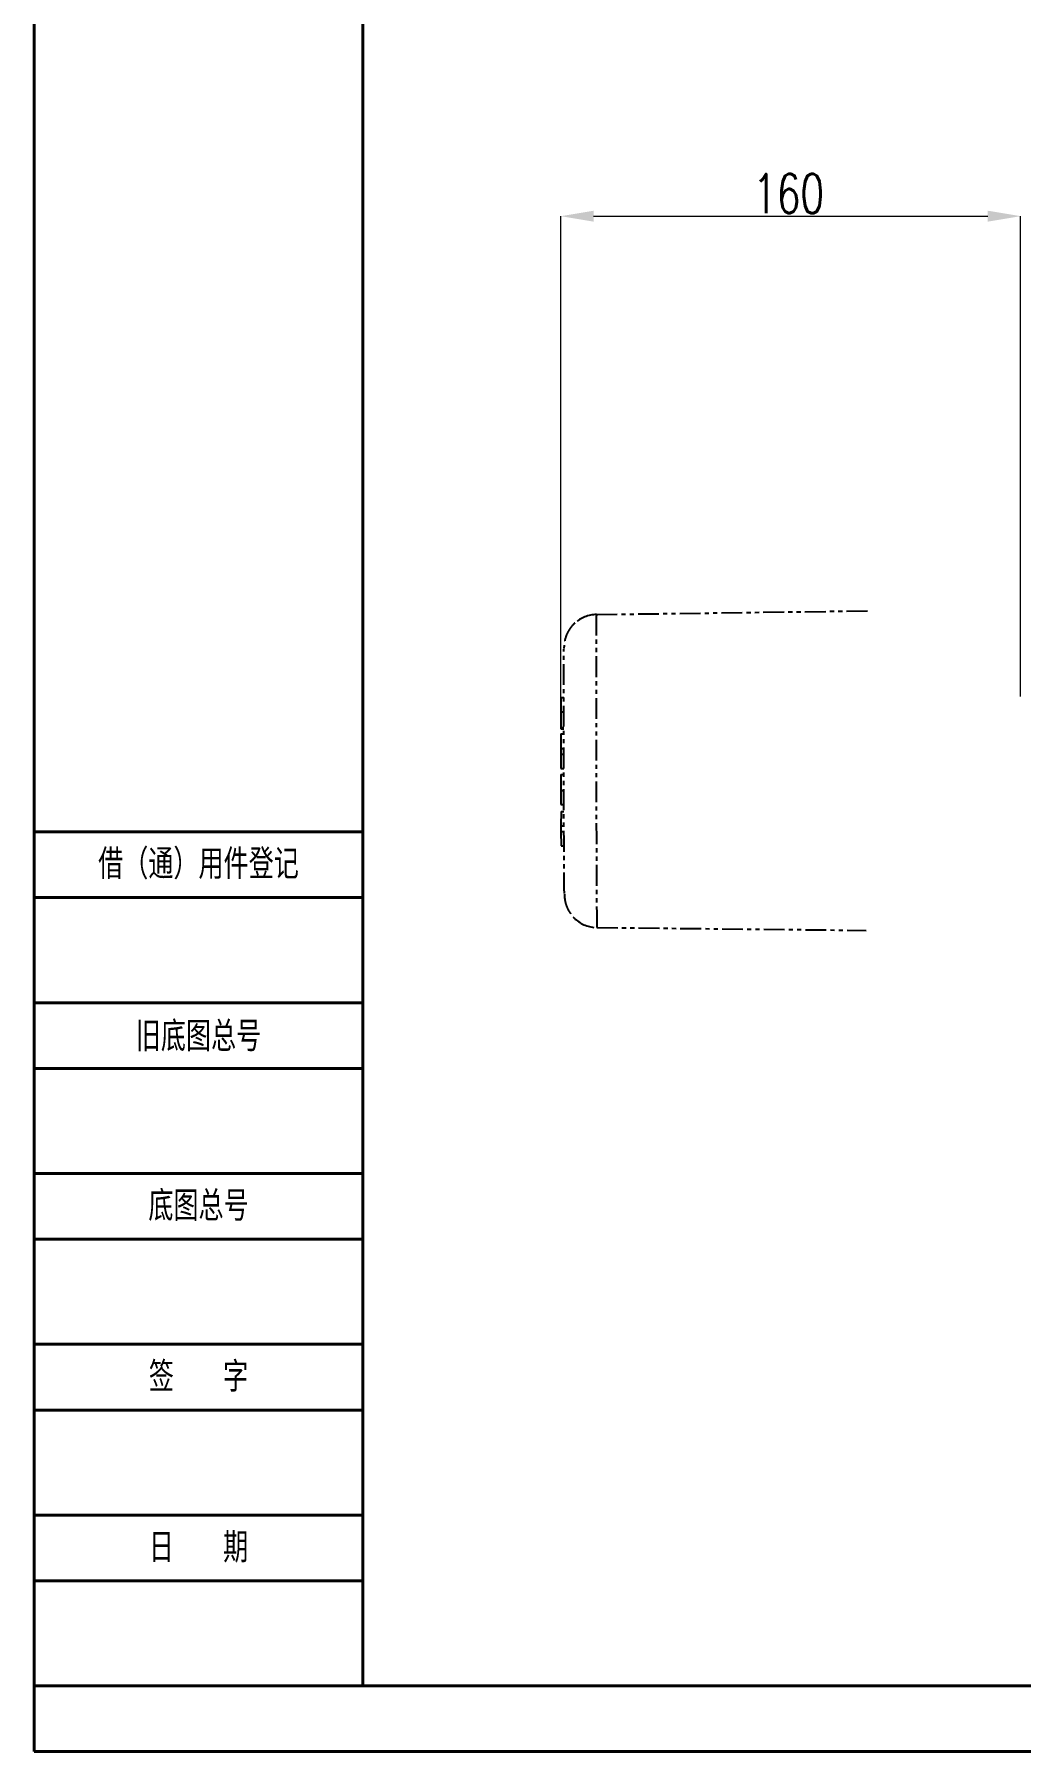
# Model space of a CAD drawing. Header units: millimetres. Extents: x 2320 to 4000, y 933 to 2121.
# Drawn here: x 2320 to 2620, y 933 to 1456 of the extents above; entities that cross this region are included whole.
import ezdxf

# ---------------------------------------------------------------- set-up
doc = ezdxf.new("R2010")
doc.units = ezdxf.units.MM
doc.linetypes.add('PHANTOM', pattern=[12.7, 6.35, -1.27, 1.27, -1.27, 1.27, -1.27])
for name, color, linetype, lineweight in [('AM_5', 3, 'Continuous', 25), ('文字', 7, 'Continuous', 13), ('粗实线', 7, 'Continuous', 40)]:
    doc.layers.add(name, color=color, linetype=linetype, lineweight=lineweight)
doc.styles.add('SLDTEXTSTYLE1', font='txt.shx', dxfattribs={"width": 0.7, "bigfont": 'gbcbig.shx'})
doc.styles.add('标注', font='txt.shx', dxfattribs={"width": 0.7, "height": 3.5})
doc.dimstyles.new('SLDDIMSTYLE12$0', dxfattribs={"dimtxt": 12, "dimasz": 10, "dimexe": 0, "dimexo": 0.0625, "dimgap": 0.875, "dimtad": 1, "dimdec": 1, "dimlfac": 1.8, "dimrnd": 1e-09, "dimzin": 12, "dimdsep": 46, "dimtxsty": 'SLDTEXTSTYLE1', "dimcen": 0.09, "dimdle": 8.16, "dimclrd": 3, "dimclre": 3, "dimadec": 0, "dimazin": 3, "dimtfac": 1, "dimtdec": 1, "dimtofl": 0, "dimtmove": 0, "dimatfit": 3, "dimfxl": 0, "dimfrac": 2, "dimtolj": 1, "dimlwd": 5, "dimlwe": 5, "dimarcsym": 0})

# ---------------------------------------------------------------- blocks, each defined once
blk = doc.blocks.new('*D73')
at = {"layer": 'AM_5', "color": 3, "lineweight": 5, "transparency": 16777216}
blk.add_line((2480.04, 1254.43), (2480.04, 1400.89), dxfattribs=at)
at = {"layer": 'AM_5', "color": 3, "linetype": 'Continuous', "lineweight": 5, "transparency": 16777216}
for p, q in [((2490.04, 1400.89), (2610.1, 1400.89)), ((2620.1, 1254.67), (2620.1, 1400.89))]:
    blk.add_line(p, q, dxfattribs=at)
at = {"layer": 'AM_5', "color": 3, "transparency": 16777216}
for points in [[(2490.04, 1402.55), (2490.04, 1399.22), (2480.04, 1400.89)], [(2610.1, 1402.55), (2610.1, 1399.22), (2620.1, 1400.89)]]:
    blk.add_solid(points, dxfattribs=at)
at = {"layer": 'Defpoints', "color": 0, "transparency": 16777216}
for p in [(2620.1, 1400.89), (2480.04, 1254.36), (2620.1, 1254.6)]:
    blk.add_point(p, dxfattribs=at)
at = {"layer": 'AM_5', "color": 0, "transparency": 16777216, "insert": (2549.43, 1407.76), "char_height": 12, "attachment_point": 5, "style": 'SLDTEXTSTYLE1'}
blk.add_mtext('\\A1;160', dxfattribs=at)

msp = doc.modelspace()

# ---------------------------------------------------------------- linework, layer by layer
at = {"color": 7, "linetype": 'PHANTOM', "lineweight": 25}
for p, q in [((2490.888, 1279.609), (2573.559, 1280.761)), ((2480.037, 1254.363), (2480.958, 1254.365)), ((2480.037, 1254.363), (2480.044, 1249.978)), ((2480.044, 1249.978), (2480.957, 1249.979)), ((2480.062, 1245.241), (2480.958, 1245.242)), ((2480.082, 1245.241), (2480.085, 1244.803)), ((2480.085, 1244.803), (2480.959, 1244.805)), ((2480.087, 1243.276), (2480.063, 1238.89)), ((2480.087, 1243.276), (2480.96, 1243.277)), ((2480.063, 1238.89), (2480.964, 1238.891)), ((2480.063, 1238.89), (2480.066, 1237.135)), ((2480.066, 1237.135), (2480.966, 1237.137)), ((2480.066, 1237.135), (2480.105, 1232.749)), ((2480.094, 1230.96), (2480.975, 1230.962)), ((2480.105, 1232.749), (2480.972, 1232.751)), ((2480.085, 1226.048), (2480.985, 1226.049)), ((2480.104, 1221.751), (2480.996, 1221.752)), ((2480.128, 1219.697), (2480.104, 1215.311)), ((2480.109, 1221.751), (2480.125, 1221.751)), ((2480.128, 1219.697), (2481.001, 1219.698)), ((2480.104, 1215.311), (2481.015, 1215.312)), ((2480.104, 1215.311), (2480.107, 1213.557)), ((2480.107, 1213.557), (2481.02, 1213.558)), ((2480.107, 1213.557), (2480.146, 1209.171)), ((2480.146, 1209.171), (2481.037, 1209.172)), ((2491.052, 1184.349), (2573.059, 1183.488))]:
    msp.add_line(p, q, dxfattribs=at)
at = {"color": 7, "linetype": 'PHANTOM', "lineweight": 25, "flags": 128}
for points in [[(2490.888, 1279.609), (2490.875, 1279.428), (2490.863, 1278.885), (2490.852, 1277.986), (2490.842, 1276.737), (2490.832, 1275.146), (2490.824, 1273.228), (2490.817, 1270.995), (2490.811, 1268.466), (2490.806, 1265.658), (2490.802, 1262.595), (2490.8, 1259.298), (2490.799, 1255.794), (2490.799, 1252.108), (2490.801, 1248.269), (2490.804, 1244.306), (2490.808, 1240.25), (2490.813, 1236.13), (2490.82, 1231.979), (2490.828, 1227.828), (2490.837, 1223.708), (2490.846, 1219.651), (2490.857, 1215.689), (2490.869, 1211.85), (2490.881, 1208.164), (2490.894, 1204.659), (2490.908, 1201.363), (2490.922, 1198.299), (2490.936, 1195.492), (2490.951, 1192.963), (2490.966, 1190.73), (2490.981, 1188.812), (2490.996, 1187.221), (2491.01, 1185.972), (2491.024, 1185.073), (2491.038, 1184.53), (2491.052, 1184.349)], [(2481.14, 1194.702), (2481.132, 1195.054), (2481.12, 1195.952), (2481.107, 1197.196), (2481.093, 1198.775), (2481.08, 1200.673), (2481.067, 1202.873), (2481.054, 1205.353), (2481.042, 1208.089), (2481.03, 1211.055), (2481.018, 1214.223), (2481.007, 1217.561), (2480.998, 1221.038), (2480.989, 1224.621), (2480.981, 1228.274), (2480.974, 1231.962), (2480.968, 1235.65), (2480.963, 1239.303), (2480.96, 1242.886), (2480.958, 1246.363), (2480.957, 1249.701), (2480.958, 1252.869), (2480.96, 1255.835), (2480.963, 1258.571), (2480.967, 1261.051), (2480.972, 1263.251), (2480.979, 1265.149), (2480.987, 1266.728), (2480.996, 1267.972), (2481.005, 1268.87), (2481.009, 1269.088)]]:
    msp.add_lwpolyline(points, dxfattribs=at)
at = {"color": 7, "linetype": 'PHANTOM', "lineweight": 25}
for centre, start, end in [((2491.027, 1269.61), 90.79852, 132.25473), ((2491.157, 1194.348), 227.81934, 269.39847)]:
    msp.add_arc(centre, 10, start, end, dxfattribs=at)
for points, knots in [([(2484.318, 1276.993), (2484.18, 1276.877), (2483.702, 1276.471), (2483.035, 1275.656), (2482.339, 1274.614), (2481.826, 1273.578), (2481.471, 1272.61), (2481.252, 1271.771), (2481.133, 1271.105), (2481.076, 1270.635), (2481.049, 1270.315), (2481.033, 1270.067), (2481.024, 1269.837), (2481.016, 1269.598), (2481.013, 1269.385), (2481.011, 1269.264)], [0, 0, 0, 0, 0.0423496, 0.1477582, 0.2464023, 0.337503, 0.4196613, 0.489936, 0.5440222, 0.5861435, 0.6243131, 0.6713738, 0.7413235, 0.8536977, 1, 1, 1, 1]), ([(2480.044, 1249.978), (2480.045, 1249.459), (2480.047, 1248.422), (2480.05, 1247.153), (2480.053, 1246.217), (2480.056, 1245.637), (2480.059, 1245.289), (2480.061, 1245.257), (2480.062, 1245.241)], [0, 0, 0, 0, 0.2503765, 0.5004055, 0.6255352, 0.7503101, 0.8750239, 1, 1, 1, 1]), ([(2480.094, 1230.96), (2480.092, 1230.94), (2480.089, 1230.9), (2480.085, 1230.461), (2480.082, 1229.466), (2480.082, 1227.889), (2480.084, 1226.662), (2480.085, 1226.048)], [0, 0, 0, 0, 0.1872508, 0.3741637, 0.5604995, 0.7798604, 1, 1, 1, 1]), ([(2480.085, 1226.048), (2480.086, 1225.458), (2480.089, 1224.282), (2480.094, 1222.804), (2480.099, 1221.882), (2480.102, 1221.794), (2480.104, 1221.751)], [0, 0, 0, 0, 0.2808609, 0.5601449, 0.7799227, 1, 1, 1, 1]), ([(2481.143, 1194.491), (2481.146, 1194.376), (2481.15, 1194.184), (2481.161, 1193.917), (2481.18, 1193.59), (2481.23, 1193.093), (2481.325, 1192.471), (2481.51, 1191.653), (2481.862, 1190.586), (2482.439, 1189.369), (2483.274, 1188.159), (2483.956, 1187.341), (2484.397, 1186.992), (2484.451, 1186.949)], [0, 0, 0, 0, 0.1593887, 0.2649235, 0.3428064, 0.3912257, 0.4460762, 0.516511, 0.608694, 0.7323916, 0.8572347, 0.9822754, 1, 1, 1, 1])]:
    msp.add_open_spline(points, degree=3, knots=knots, dxfattribs=at)
at = {"layer": '粗实线'}
for p, q in [((2319.709, 2121.466), (2319.709, 933.466)), ((2419.709, 2101.466), (2419.709, 953.466)), ((2419.709, 1213.466), (2319.709, 1213.466)), ((2419.709, 1193.466), (2319.709, 1193.466)), ((2419.709, 1161.466), (2319.709, 1161.466)), ((2419.709, 1141.466), (2319.709, 1141.466)), ((2419.709, 1109.466), (2319.709, 1109.466)), ((2419.709, 1089.466), (2319.709, 1089.466)), ((2419.709, 1057.466), (2319.709, 1057.466)), ((2419.709, 1037.466), (2319.709, 1037.466)), ((2419.709, 1005.466), (2319.709, 1005.466)), ((2419.709, 985.466), (2319.709, 985.466)), ((2419.709, 953.466), (2319.709, 953.466)), ((2419.709, 953.466), (3979.709, 953.466)), ((2319.709, 933.466), (3999.709, 933.466))]:
    msp.add_line(p, q, dxfattribs=at)

# ---------------------------------------------------------------- texts
at = {"layer": '文字', "char_height": 8, "width": 100, "attachment_point": 5, "style": '标注'}
for s, insert in [('{\\fSimSun|b0|i0|c134|p54;借（通）用件登记}', (2369.709, 1203.466)), ('{\\fSimSun|b0|i0|c134|p54;旧底图总号}', (2369.709, 1151.086)), ('{\\fSimSun|b0|i0|c134|p54;底图总号}', (2369.709, 1099.466)), ('{\\fSimSun|b0|i0|c134|p54;签}   {\\fSimSun|b0|i0|c134|p54;字}', (2369.709, 1047.466)), ('{\\fSimSun|b0|i0|c134|p54;日}   {\\fSimSun|b0|i0|c134|p54;期}', (2369.709, 995.466))]:
    msp.add_mtext(s, dxfattribs=dict(at, insert=insert))

# ---------------------------------------------------------------- dimensions: what is measured, and where the dimension line sits
at = {"layer": 'AM_5'}
dim = msp.add_linear_dim(base=(2620.102, 1400.888), p1=(2480.037, 1254.363), p2=(2620.102, 1254.604), text='160', dimstyle='SLDDIMSTYLE12$0', override={"dimlfac": 1}, dxfattribs=at)
dim.commit()
dim.dimension.update_dxf_attribs({"geometry": '*D73', "text_midpoint": (2549.43, 1400.888), "dimtype": 160})

doc.saveas('drawing.dxf')
